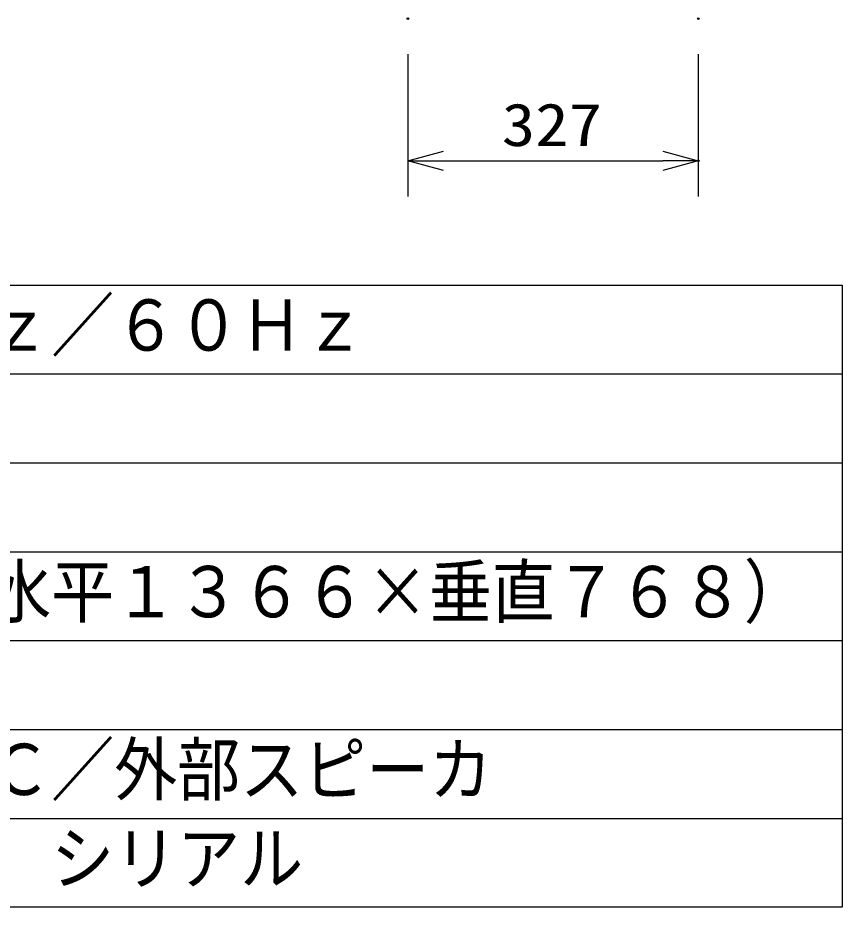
# Model space of a CAD drawing. Units: millimetres, scale not verified. Extents: x -63 to 63, y -57 to 57.
# Drawn here: x 16.1 to 62.5, y -56.5 to -6.5 of the extents above; entities that cross this region are included whole.
import ezdxf
from ezdxf.enums import TextEntityAlignment as Align

# ---------------------------------------------------------------- set-up
doc = ezdxf.new("R2010")
doc.units = ezdxf.units.MM
doc.header["$LTSCALE"] = 0.190236
doc.header["$PDMODE"] = 32
doc.header["$PDSIZE"] = 0.0951
for name, color, linetype in [('0-0_MOJI1', 2, 'Continuous'), ('0-2_GAIKEI', 1, 'Continuous'), ('0-3_WAKU', 3, 'Continuous'), ('0-4_DEFPOINTS', 7, 'Continuous')]:
    doc.layers.add(name, color=color, linetype=linetype)
doc.styles.add('ＭＳ ゴシック', font='')
doc.styles.get('ＭＳ ゴシック').set_extended_font_data('MS Gothic')

# ---------------------------------------------------------------- blocks, each defined once
blk = doc.blocks.new('_OPEN30')
at = {"layer": '0-2_GAIKEI', "color": 7}
blk.add_line((0, 0), (-1, 0), dxfattribs=at)
blk.add_lwpolyline([(-1, 0.26795), (0, 0), (-1, -0.26795)], dxfattribs=at)

msp = doc.modelspace()

# ---------------------------------------------------------------- linework, layer by layer
at = {"layer": '0-3_WAKU'}
for p, q in [((38.057, -8.5075), (38.057, -16.5076)), ((54.4018, -8.5075), (54.4018, -16.5076)), ((40.057, -14.5076), (52.4018, -14.5076))]:
    msp.add_line(p, q, dxfattribs=at)
at = {"layer": '0-3_WAKU', "color": 4}
for p, q in [((-62.5001, -21.5), (62.5001, -21.5)), ((62.5001, -21.5), (62.5001, -56.5001)), ((62.5001, -56.5001), (-62.5001, -56.5001))]:
    msp.add_line(p, q, dxfattribs=at)
at = {"layer": '0-3_WAKU', "color": 1}
for p, q in [((-62.5001, -26.5), (62.5001, -26.5)), ((-62.5001, -31.5001), (62.5001, -31.5001)), ((-62.5001, -36.5001), (62.5001, -36.5001)), ((-62.5001, -41.5001), (62.5001, -41.5001)), ((-62.5001, -46.5001), (62.5001, -46.5001)), ((-62.5001, -51.5001), (62.5001, -51.5001))]:
    msp.add_line(p, q, dxfattribs=at)
at = {"layer": '0-4_DEFPOINTS'}
for p in [(38.057, -6.5075), (54.4018, -6.5075), (54.4018, -14.5076)]:
    msp.add_point(p, dxfattribs=at)

# ---------------------------------------------------------------- block references
at = {"layer": '0-3_WAKU', "xscale": 2, "yscale": 2, "rotation": 180}
msp.add_blockref('_OPEN30', (38.057, -14.5076), dxfattribs=at)
at = {"layer": '0-3_WAKU', "xscale": 2, "yscale": 2}
msp.add_blockref('_OPEN30', (54.4018, -14.5076), dxfattribs=at)

# ---------------------------------------------------------------- texts
at = {"layer": '0-0_MOJI1', "style": 'ＭＳ ゴシック', "width": 0.9}
for s, p in [('ＡＣ１００Ｖ\u3000５０Ｈｚ／６０Ｈｚ', (-21, -26.0552)), ('１０４９０８８画素（水平１３６６×垂直７６８）', (-21, -41.0552)), ('ビデオ／Ｓビデオ／ＰＣ／外部スピーカ', (-21, -51.0552)), ('コンポーネントビデオ、シリアル', (-21, -56.0552))]:
    msp.add_text(s, height=2.887, dxfattribs=at).set_placement(p, align=Align.BOTTOM_LEFT)
at = {"layer": '0-3_WAKU', "style": 'ＭＳ ゴシック', "width": 1.15}
msp.add_text('327', height=2.406, dxfattribs=at).set_placement((43.3422, -14.398), align=Align.BOTTOM_LEFT)

doc.saveas('drawing.dxf')
